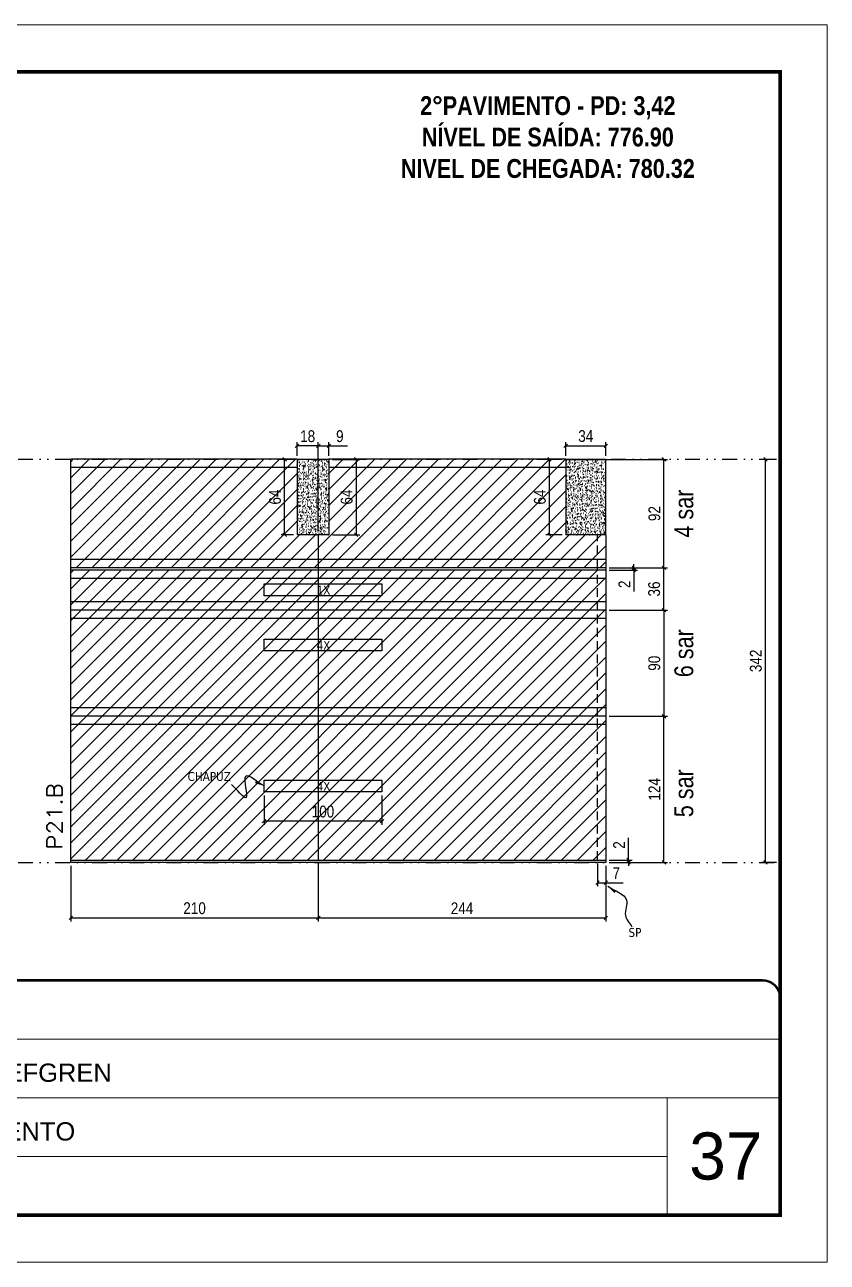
# Model space of a CAD drawing. Extents: x 14400 to 27878, y -21631 to 6985.
# Drawn here: x 15217 to 15898, y -4402 to -3352 of the extents above; entities that cross this region are included whole.
import ezdxf

# ---------------------------------------------------------------- set-up
doc = ezdxf.new("R2010")
doc.units = 0
for name, pattern in [('CONTINUO', [0]), ('DASHED', [0.75, 0.5, -0.25]), ('DIVIDE2', [0.625, 0.25, -0.125, 0, -0.125, 0, -0.125]), ('HIDDEN', [0.375, 0.25, -0.125])]:
    doc.linetypes.add(name, pattern=pattern)
for name, color, linetype, lineweight in [('CARIMBO', 255, 'Continuous', 9), ('Folhas', 255, 'Continuous', 9), ('Hachura', 251, 'Continuous', 9), ('SARRAFO DE PRESSAO', 251, 'DASHED', 9), ('Texto Seção', 7, 'Continuous', 15)]:
    doc.layers.add(name, color=color, linetype=linetype, lineweight=lineweight)
for name, color, linetype in [('COTA', 241, 'Continuous'), ('NOMENCLATURA', 7, 'Continuous'), ('Nível', 160, 'Continuous'), ('Painéis', 200, 'Continuous'), ('SARR_2.2x10', 60, 'Continuous'), ('SARR_2.2x7', 40, 'Continuous'), ('Sarrafo de Pressão', 42, 'HIDDEN'), ('texto', 7, 'Continuous')]:
    doc.layers.add(name, color=color, linetype=linetype)
doc.styles.add('ARIAL', font='arial.ttf')
doc.styles.add('ARIAL_NARROW', font='ARIALN.TTF', dxfattribs={"height": 0.2})
doc.styles.add('COTA TECNICA', font='techl___.ttf', dxfattribs={"height": 10})
doc.styles.add('COTA TECNICA-50', font='techl___.ttf', dxfattribs={"height": 10})
doc.styles.add('REGUA-120', font='ROMANS.shx', dxfattribs={"height": 15})
doc.styles.add('ROMANC', font='techb___.ttf', dxfattribs={"height": 2.5})
doc.styles.get("Standard").update_dxf_attribs({"font": 'arial.ttf'})
doc.dimstyles.new('COTA PAINEL-50', dxfattribs={"dimtxt": 10, "dimasz": 3, "dimexe": 3, "dimexo": 3, "dimgap": 3, "dimtad": 1, "dimdec": 1, "dimzin": 12, "dimdsep": 46, "dimtxsty": 'COTA TECNICA-50', "dimblk1": 'OBLIQUE', "dimblk2": 'OBLIQUE', "dimsah": 1, "dimcen": 0.9, "dimclrd": 4, "dimclre": 4, "dimclrt": 240, "dimadec": 1, "dimazin": 3, "dimtfac": 1, "dimtdec": 1, "dimtmove": 0, "dimatfit": 3, "dimfxl": 1, "dimtolj": 1, "dimtzin": 12, "dimarcsym": 0})
doc.dimstyles.new('PAINEL', dxfattribs={"dimtxt": 10, "dimasz": 3, "dimexe": 3, "dimexo": 3, "dimgap": 3, "dimtad": 1, "dimdec": 1, "dimzin": 12, "dimdsep": 46, "dimtxsty": 'COTA TECNICA', "dimblk1": 'OBLIQUE', "dimblk2": 'OBLIQUE', "dimsah": 1, "dimcen": 0.9, "dimclrd": 4, "dimclre": 4, "dimclrt": 240, "dimadec": 1, "dimazin": 3, "dimtfac": 1, "dimtdec": 1, "dimtmove": 0, "dimatfit": 3, "dimfxl": 1, "dimtolj": 1, "dimtzin": 12, "dimarcsym": 0})
doc.dimstyles.get("Standard").update_dxf_attribs({"dimtxt": 0.18, "dimasz": 0.18, "dimexe": 0.18, "dimexo": 0.0625, "dimgap": 0.09, "dimtad": 0, "dimtih": 1, "dimtoh": 1, "dimdec": 4, "dimzin": 0, "dimdsep": 46, "dimtxsty": 'Standard', "dimcen": 0.09, "dimadec": 0, "dimazin": 0, "dimtfac": 1, "dimtdec": 4, "dimtofl": 0, "dimtmove": 0, "dimatfit": 3, "dimfxl": 1, "dimtolj": 1, "dimtzin": 0, "dimarcsym": 0})
pattern_1 = [(50, (0, 1166.575), (5.4655401, -0.4781726), [0.5715, -6.2865]), (355, (0, 1166.575), (-1.0573026, 5.7317054), [0.4572, -5.0292175]), (100.451445, (0.4555, 1166.535), (4.4082374, 5.2535326), [0.4857003, -5.3427073]), (46.1842, (0, 1168.099), (8.1323712, -1.2612698), [0.85725, -9.42975]), (96.63556, (0.678, 1167.994), (7.122124, 7.4227837), [0.7285507, -8.0140682]), (351.18415, (0, 1168.099), (7.122124, 7.4227837), [0.685799, -7.543792]), (21, (0.762, 1167.718), (4.5484317, -3.067956), [0.5715, -6.2865]), (326, (0.762, 1167.718), (1.8540609, 5.525639), [0.4572, -5.0292]), (71.451445, (1.141, 1167.4624), (6.4024926, 2.457683), [0.4857003, -5.3426981]), (37.5, (0, 1166.5751), (0.0926581, 2.53665117), [0, -4.96824, 0, -5.1054, 0, -5.04825]), (7.5, (0, 1166.575), (2.00458988, 3.00541724), [0, -2.91084, 0, -4.85394, 0, -1.92405]), (327.5, (-1.6993, 1166.5751), (4.06771786, -0.17186232), [0, -1.905, 0, -5.9436, 0, -7.8867]), (317.5, (-2.4613, 1166.575), (4.44387544, 0.7627947), [0, -2.4765, 0, -3.94716, 0, -5.6007])]

# ---------------------------------------------------------------- blocks, each defined once
blk = doc.blocks.new('9999999999')
at = {"color": 30, "linetype": 'CONTINUO'}
for p, q in [((98564.6, 34379.6), (99584, 34379.6)), ((98564.6, 34329.8), (99488, 34329.8)), ((99584, 34329.8), (99488, 34329.8)), ((99488, 34329.8), (99488, 34230.2)), ((98564.6, 34280), (99488, 34280))]:
    blk.add_line(p, q, dxfattribs=at)
at = {"color": 30, "linetype": 'CONTINUO', "const_width": 2}
blk.add_lwpolyline([(99584, 34230.2), (99584, 34414.4, 0.414214), (99569, 34429.4), (98229, 34429.4, 0.414214), (98214, 34414.4), (98214, 34245.2, 0.414214), (98229, 34230.2), (99584, 34230.2)], format="xyb", dxfattribs=at)
at = {"layer": 'Folhas'}
blk.add_lwpolyline([(98139, 34190.2), (99624, 34190.2), (99624, 35240.2), (98139, 35240.2)], close=True, dxfattribs=at)
at = {"layer": 'Folhas', "color": 30, "const_width": 3}
blk.add_lwpolyline([(98214, 34230.2), (99584, 34230.2), (99584, 35200.2), (98214, 35200.2)], close=True, dxfattribs=at)
at = {"color": 7, "linetype": 'Continuous', "ltscale": 5, "style": 'ARIAL'}
for s, p in [('LEAF LOEFGREN', (98837.7, 34343.3)), ('2°PAVIMENTO', (98837.7, 34293.5))]:
    blk.add_text(s, height=15.483, dxfattribs=at).set_placement(p)
blk = doc.blocks.new('_Oblique')
at = {"color": 0, "linetype": 'ByBlock', "lineweight": -2}
blk.add_line((-0.5, -0.5), (0.5, 0.5), dxfattribs=at)
blk = doc.blocks.new('*D1210')
at = {"layer": 'COTA', "color": 4, "lineweight": -2, "transparency": 16777216}
for p, q in [((15703.5, -4064.2), (15703.5, -4083.4)), ((15710.5, -4066.2), (15710.5, -4083.4)), ((15703.5, -4080.4), (15710.5, -4080.4)), ((15710.5, -4080.4), (15725.2, -4080.4))]:
    blk.add_line(p, q, dxfattribs=at)
at = {"layer": 'Defpoints', "color": 0, "transparency": 16777216}
for p in [(15703.5, -4061.2), (15710.5, -4063.2), (15710.5, -4080.4)]:
    blk.add_point(p, dxfattribs=at)
at = {"layer": 'COTA', "color": 4, "lineweight": -2, "transparency": 16777216, "xscale": 3, "yscale": 3, "zscale": 3, "rotation": 180}
blk.add_blockref('_Oblique', (15703.5, -4080.4), dxfattribs=at)
at = {"layer": 'COTA', "color": 4, "lineweight": -2, "transparency": 16777216, "xscale": 3, "yscale": 3, "zscale": 3}
blk.add_blockref('_Oblique', (15710.5, -4080.4), dxfattribs=at)
at = {"layer": 'COTA', "color": 240, "transparency": 16777216, "insert": (15719.4, -4072.3), "char_height": 10, "attachment_point": 5, "style": 'COTA TECNICA-50'}
blk.add_mtext('\\A1;7', dxfattribs=at)
blk = doc.blocks.new('*D1211')
at = {"layer": 'COTA', "color": 4, "lineweight": -2, "transparency": 16777216}
for p, q in [((15729.8, -4061.2), (15729.8, -4042.4)), ((15713.5, -4061.2), (15732.8, -4061.2)), ((15713.5, -4063.2), (15732.8, -4063.2)), ((15729.8, -4063.2), (15729.8, -4061.2)), ((15729.8, -4063.2), (15729.8, -4066.2))]:
    blk.add_line(p, q, dxfattribs=at)
at = {"layer": 'Defpoints', "color": 0, "transparency": 16777216}
for p in [(15710.5, -4061.2), (15710.5, -4063.2), (15729.8, -4063.2)]:
    blk.add_point(p, dxfattribs=at)
at = {"layer": 'COTA', "color": 4, "lineweight": -2, "transparency": 16777216, "xscale": 3, "yscale": 3, "zscale": 3}
for p, rotation in [((15729.8, -4061.2), 270), ((15729.8, -4063.2), 90)]:
    blk.add_blockref('_Oblique', p, dxfattribs=dict(at, rotation=rotation))
at = {"layer": 'COTA', "color": 240, "transparency": 16777216, "insert": (15721.8, -4048.4), "char_height": 10, "attachment_point": 5, "rotation": 90, "style": 'COTA TECNICA-50'}
blk.add_mtext('\\A1;2', dxfattribs=at)
blk = doc.blocks.new('*D1227')
at = {"layer": 'COTA', "color": 4, "linetype": 'ByBlock', "lineweight": -2, "transparency": 16777216}
for p, q in [((15420.5, -4006.3), (15420.5, -4031.2)), ((15520.5, -4006.3), (15520.5, -4031.2)), ((15520.5, -4028.2), (15420.5, -4028.2))]:
    blk.add_line(p, q, dxfattribs=at)
at = {"layer": 'Defpoints', "color": 0, "linetype": 'ByBlock', "transparency": 16777216}
for p in [(15420.5, -4003.3), (15520.5, -4003.3), (15420.5, -4028.2)]:
    blk.add_point(p, dxfattribs=at)
at = {"layer": 'COTA', "color": 4, "linetype": 'ByBlock', "lineweight": -2, "transparency": 16777216, "xscale": 3, "yscale": 3, "zscale": 3, "rotation": 180}
blk.add_blockref('_Oblique', (15420.5, -4028.2), dxfattribs=at)
at = {"layer": 'COTA', "color": 4, "linetype": 'ByBlock', "lineweight": -2, "transparency": 16777216, "xscale": 3, "yscale": 3, "zscale": 3}
blk.add_blockref('_Oblique', (15520.5, -4028.2), dxfattribs=at)
at = {"layer": 'COTA', "color": 240, "linetype": 'ByBlock', "transparency": 16777216, "insert": (15470.5, -4020.1), "char_height": 10, "attachment_point": 5, "style": 'COTA TECNICA'}
blk.add_mtext('\\A1;100', dxfattribs=at)
blk = doc.blocks.new('*D1228')
at = {"layer": 'COTA', "color": 4, "lineweight": -2, "transparency": 16777216}
for p, q in [((15256.5, -4066.2), (15256.5, -4113.2)), ((15466.5, -4064.2), (15466.5, -4113.2)), ((15256.5, -4110.2), (15466.5, -4110.2))]:
    blk.add_line(p, q, dxfattribs=at)
at = {"layer": 'Defpoints', "color": 0, "transparency": 16777216}
for p in [(15256.5, -4063.2), (15466.5, -4061.2), (15466.5, -4110.2)]:
    blk.add_point(p, dxfattribs=at)
at = {"layer": 'COTA', "color": 4, "lineweight": -2, "transparency": 16777216, "xscale": 3, "yscale": 3, "zscale": 3, "rotation": 180}
blk.add_blockref('_Oblique', (15256.5, -4110.2), dxfattribs=at)
at = {"layer": 'COTA', "color": 4, "lineweight": -2, "transparency": 16777216, "xscale": 3, "yscale": 3, "zscale": 3}
blk.add_blockref('_Oblique', (15466.5, -4110.2), dxfattribs=at)
at = {"layer": 'COTA', "color": 240, "transparency": 16777216, "insert": (15361.5, -4102.1), "char_height": 10, "attachment_point": 5, "style": 'COTA TECNICA'}
blk.add_mtext('\\A1;210', dxfattribs=at)
blk = doc.blocks.new('*D1229')
at = {"layer": 'COTA', "color": 4, "lineweight": -2, "transparency": 16777216}
for p, q in [((15466.5, -4064.2), (15466.5, -4113.2)), ((15710.5, -4066.2), (15710.5, -4113.2)), ((15466.5, -4110.2), (15710.5, -4110.2))]:
    blk.add_line(p, q, dxfattribs=at)
at = {"layer": 'Defpoints', "color": 0, "transparency": 16777216}
for p in [(15466.5, -4061.2), (15710.5, -4063.2), (15710.5, -4110.2)]:
    blk.add_point(p, dxfattribs=at)
at = {"layer": 'COTA', "color": 4, "lineweight": -2, "transparency": 16777216, "xscale": 3, "yscale": 3, "zscale": 3, "rotation": 180}
blk.add_blockref('_Oblique', (15466.5, -4110.2), dxfattribs=at)
at = {"layer": 'COTA', "color": 4, "lineweight": -2, "transparency": 16777216, "xscale": 3, "yscale": 3, "zscale": 3}
blk.add_blockref('_Oblique', (15710.5, -4110.2), dxfattribs=at)
at = {"layer": 'COTA', "color": 240, "transparency": 16777216, "insert": (15588.5, -4102.1), "char_height": 10, "attachment_point": 5, "style": 'COTA TECNICA'}
blk.add_mtext('\\A1;244', dxfattribs=at)
blk = doc.blocks.new('*D1240')
at = {"layer": 'COTA', "color": 4, "lineweight": -2, "transparency": 16777216}
for p, q in [((15713.5, -3939.2), (15762.9, -3939.2)), ((15759.9, -4063.2), (15759.9, -3939.2)), ((15713.5, -4063.2), (15762.9, -4063.2))]:
    blk.add_line(p, q, dxfattribs=at)
at = {"layer": 'Defpoints', "color": 0, "transparency": 16777216}
for p in [(15710.5, -3939.2), (15759.9, -3939.2), (15710.5, -4063.2)]:
    blk.add_point(p, dxfattribs=at)
at = {"layer": 'COTA', "color": 4, "lineweight": -2, "transparency": 16777216, "xscale": 3, "yscale": 3, "zscale": 3}
for p, rotation in [((15759.9, -3939.2), 90), ((15759.9, -4063.2), 270)]:
    blk.add_blockref('_Oblique', p, dxfattribs=dict(at, rotation=rotation))
at = {"layer": 'COTA', "color": 240, "transparency": 16777216, "insert": (15751.8, -4001.2), "char_height": 10, "attachment_point": 5, "rotation": 90, "style": 'COTA TECNICA'}
blk.add_mtext('\\A1;124', dxfattribs=at)
blk = doc.blocks.new('*D1241')
at = {"layer": 'COTA', "color": 4, "lineweight": -2, "transparency": 16777216}
for p, q in [((15679.5, -3721.2), (15762.9, -3721.2)), ((15759.9, -3813.2), (15759.9, -3721.2)), ((15713.5, -3813.2), (15762.9, -3813.2))]:
    blk.add_line(p, q, dxfattribs=at)
at = {"layer": 'Defpoints', "color": 0, "transparency": 16777216}
for p in [(15676.5, -3721.2), (15759.9, -3721.2), (15710.5, -3813.2)]:
    blk.add_point(p, dxfattribs=at)
at = {"layer": 'COTA', "color": 4, "lineweight": -2, "transparency": 16777216, "xscale": 3, "yscale": 3, "zscale": 3}
for p, rotation in [((15759.9, -3721.2), 90), ((15759.9, -3813.2), 270)]:
    blk.add_blockref('_Oblique', p, dxfattribs=dict(at, rotation=rotation))
at = {"layer": 'COTA', "color": 240, "transparency": 16777216, "insert": (15751.8, -3767.2), "char_height": 10, "attachment_point": 5, "rotation": 90, "style": 'COTA TECNICA'}
blk.add_mtext('\\A1;92', dxfattribs=at)
blk = doc.blocks.new('*D1242')
at = {"layer": 'COTA', "color": 4, "lineweight": -2, "transparency": 16777216}
for p, q in [((15676.5, -3718.2), (15676.5, -3706.7)), ((15676.5, -3709.7), (15710.5, -3709.7)), ((15710.5, -3718.2), (15710.5, -3706.7))]:
    blk.add_line(p, q, dxfattribs=at)
at = {"layer": 'Defpoints', "color": 0, "transparency": 16777216}
for p in [(15710.5, -3709.7), (15676.5, -3721.2), (15710.5, -3721.2)]:
    blk.add_point(p, dxfattribs=at)
at = {"layer": 'COTA', "color": 4, "lineweight": -2, "transparency": 16777216, "xscale": 3, "yscale": 3, "zscale": 3, "rotation": 180}
blk.add_blockref('_Oblique', (15676.5, -3709.7), dxfattribs=at)
at = {"layer": 'COTA', "color": 4, "lineweight": -2, "transparency": 16777216, "xscale": 3, "yscale": 3, "zscale": 3}
blk.add_blockref('_Oblique', (15710.5, -3709.7), dxfattribs=at)
at = {"layer": 'COTA', "color": 240, "transparency": 16777216, "insert": (15693.5, -3701.5), "char_height": 10, "attachment_point": 5, "style": 'COTA TECNICA'}
blk.add_mtext('\\A1;34', dxfattribs=at)
blk = doc.blocks.new('*D1243')
at = {"layer": 'COTA', "color": 4, "lineweight": -2, "transparency": 16777216}
for p, q in [((15673.5, -3721.2), (15659.7, -3721.2)), ((15662.7, -3785.2), (15662.7, -3721.2)), ((15673.5, -3785.2), (15659.7, -3785.2))]:
    blk.add_line(p, q, dxfattribs=at)
at = {"layer": 'Defpoints', "color": 0, "transparency": 16777216}
for p in [(15662.7, -3721.2), (15676.5, -3721.2), (15676.5, -3785.2)]:
    blk.add_point(p, dxfattribs=at)
at = {"layer": 'COTA', "color": 4, "lineweight": -2, "transparency": 16777216, "xscale": 3, "yscale": 3, "zscale": 3}
for p, rotation in [((15662.7, -3721.2), 90), ((15662.7, -3785.2), 270)]:
    blk.add_blockref('_Oblique', p, dxfattribs=dict(at, rotation=rotation))
at = {"layer": 'COTA', "color": 240, "transparency": 16777216, "insert": (15654.6, -3753.2), "char_height": 10, "attachment_point": 5, "rotation": 90, "style": 'COTA TECNICA'}
blk.add_mtext('\\A1;64', dxfattribs=at)
blk = doc.blocks.new('*D1244')
at = {"layer": 'COTA', "color": 4, "lineweight": -2, "transparency": 16777216}
for p, q in [((15445.5, -3721.2), (15434.9, -3721.2)), ((15437.9, -3785.2), (15437.9, -3721.2)), ((15445.5, -3785.2), (15434.9, -3785.2))]:
    blk.add_line(p, q, dxfattribs=at)
at = {"layer": 'Defpoints', "color": 0, "transparency": 16777216}
for p in [(15437.9, -3721.2), (15448.5, -3721.2), (15448.5, -3785.2)]:
    blk.add_point(p, dxfattribs=at)
at = {"layer": 'COTA', "color": 4, "lineweight": -2, "transparency": 16777216, "xscale": 3, "yscale": 3, "zscale": 3}
for p, rotation in [((15437.9, -3721.2), 90), ((15437.9, -3785.2), 270)]:
    blk.add_blockref('_Oblique', p, dxfattribs=dict(at, rotation=rotation))
at = {"layer": 'COTA', "color": 240, "transparency": 16777216, "insert": (15429.8, -3753.2), "char_height": 10, "attachment_point": 5, "rotation": 90, "style": 'COTA TECNICA'}
blk.add_mtext('\\A1;64', dxfattribs=at)
blk = doc.blocks.new('*D1245')
at = {"layer": 'COTA', "color": 4, "lineweight": -2, "transparency": 16777216}
for p, q in [((15448.5, -3718.2), (15448.5, -3706.7)), ((15466.5, -3709.7), (15448.5, -3709.7)), ((15466.5, -3782.2), (15466.5, -3706.7))]:
    blk.add_line(p, q, dxfattribs=at)
at = {"layer": 'Defpoints', "color": 0, "transparency": 16777216}
for p in [(15448.5, -3709.7), (15448.5, -3721.2), (15466.5, -3785.2)]:
    blk.add_point(p, dxfattribs=at)
at = {"layer": 'COTA', "color": 4, "lineweight": -2, "transparency": 16777216, "xscale": 3, "yscale": 3, "zscale": 3, "rotation": 180}
blk.add_blockref('_Oblique', (15448.5, -3709.7), dxfattribs=at)
at = {"layer": 'COTA', "color": 4, "lineweight": -2, "transparency": 16777216, "xscale": 3, "yscale": 3, "zscale": 3}
blk.add_blockref('_Oblique', (15466.5, -3709.7), dxfattribs=at)
at = {"layer": 'COTA', "color": 240, "transparency": 16777216, "insert": (15457.5, -3701.6), "char_height": 10, "attachment_point": 5, "style": 'COTA TECNICA'}
blk.add_mtext('\\A1;18', dxfattribs=at)
blk = doc.blocks.new('*D1246')
at = {"layer": 'COTA', "color": 4, "lineweight": -2, "transparency": 16777216}
for p, q in [((15466.5, -3782.2), (15466.5, -3706.7)), ((15466.5, -3709.7), (15475.5, -3709.7)), ((15475.5, -3718.2), (15475.5, -3706.7)), ((15475.5, -3709.7), (15491.2, -3709.7))]:
    blk.add_line(p, q, dxfattribs=at)
at = {"layer": 'Defpoints', "color": 0, "transparency": 16777216}
for p in [(15475.5, -3709.7), (15475.5, -3721.2), (15466.5, -3785.2)]:
    blk.add_point(p, dxfattribs=at)
at = {"layer": 'COTA', "color": 4, "lineweight": -2, "transparency": 16777216, "xscale": 3, "yscale": 3, "zscale": 3, "rotation": 180}
blk.add_blockref('_Oblique', (15466.5, -3709.7), dxfattribs=at)
at = {"layer": 'COTA', "color": 4, "lineweight": -2, "transparency": 16777216, "xscale": 3, "yscale": 3, "zscale": 3}
blk.add_blockref('_Oblique', (15475.5, -3709.7), dxfattribs=at)
at = {"layer": 'COTA', "color": 240, "transparency": 16777216, "insert": (15484.8, -3701.6), "char_height": 10, "attachment_point": 5, "style": 'COTA TECNICA'}
blk.add_mtext('\\A1;9', dxfattribs=at)
blk = doc.blocks.new('*D1247')
at = {"layer": 'COTA', "color": 4, "lineweight": -2, "transparency": 16777216}
for p, q in [((15478.5, -3721.2), (15501.7, -3721.2)), ((15498.7, -3721.2), (15498.7, -3785.2)), ((15478.5, -3785.2), (15501.7, -3785.2))]:
    blk.add_line(p, q, dxfattribs=at)
at = {"layer": 'Defpoints', "color": 0, "transparency": 16777216}
for p in [(15475.5, -3721.2), (15475.5, -3785.2), (15498.7, -3785.2)]:
    blk.add_point(p, dxfattribs=at)
at = {"layer": 'COTA', "color": 4, "lineweight": -2, "transparency": 16777216, "xscale": 3, "yscale": 3, "zscale": 3}
for p, rotation in [((15498.7, -3721.2), 90), ((15498.7, -3785.2), 270)]:
    blk.add_blockref('_Oblique', p, dxfattribs=dict(at, rotation=rotation))
at = {"layer": 'COTA', "color": 240, "transparency": 16777216, "insert": (15490.6, -3753.2), "char_height": 10, "attachment_point": 5, "rotation": 90, "style": 'COTA TECNICA'}
blk.add_mtext('\\A1;64', dxfattribs=at)
blk = doc.blocks.new('*D1338')
at = {"layer": 'COTA', "color": 4, "lineweight": -2, "transparency": 16777216}
for p, q in [((15713.5, -3849.2), (15762.9, -3849.2)), ((15759.9, -3849.2), (15759.9, -3939.2)), ((15713.5, -3939.2), (15762.9, -3939.2))]:
    blk.add_line(p, q, dxfattribs=at)
at = {"layer": 'Defpoints', "color": 0, "transparency": 16777216}
for p in [(15710.5, -3849.2), (15710.5, -3939.2), (15759.9, -3939.2)]:
    blk.add_point(p, dxfattribs=at)
at = {"layer": 'COTA', "color": 4, "lineweight": -2, "transparency": 16777216, "xscale": 3, "yscale": 3, "zscale": 3}
for p, rotation in [((15759.9, -3849.2), 90), ((15759.9, -3939.2), 270)]:
    blk.add_blockref('_Oblique', p, dxfattribs=dict(at, rotation=rotation))
at = {"layer": 'COTA', "color": 240, "transparency": 16777216, "insert": (15751.7, -3894.2), "char_height": 10, "attachment_point": 5, "rotation": 90, "style": 'COTA TECNICA'}
blk.add_mtext('\\A1;90', dxfattribs=at)
blk = doc.blocks.new('*D2030')
at = {"layer": 'COTA', "color": 4, "lineweight": -2, "transparency": 16777216}
for p, q in [((15855.5, -3721.2), (15843.1, -3721.2)), ((15846.1, -4063.2), (15846.1, -3721.2)), ((15855.5, -4063.2), (15843.1, -4063.2))]:
    blk.add_line(p, q, dxfattribs=at)
at = {"layer": 'Defpoints', "color": 0, "transparency": 16777216}
for p in [(15846.1, -3721.2), (15858.5, -3721.2), (15858.5, -4063.2)]:
    blk.add_point(p, dxfattribs=at)
at = {"layer": 'COTA', "color": 4, "lineweight": -2, "transparency": 16777216, "xscale": 3, "yscale": 3, "zscale": 3}
for p, rotation in [((15846.1, -3721.2), 90), ((15846.1, -4063.2), 270)]:
    blk.add_blockref('_Oblique', p, dxfattribs=dict(at, rotation=rotation))
at = {"layer": 'COTA', "color": 240, "transparency": 16777216, "insert": (15837.9, -3892.2), "char_height": 10, "attachment_point": 5, "rotation": 90, "style": 'COTA TECNICA'}
blk.add_mtext('\\A1;342', dxfattribs=at)
blk = doc.blocks.new('*D2036')
at = {"layer": 'COTA', "color": 4, "lineweight": -2, "transparency": 16777216}
for p, q in [((15713.5, -3813.2), (15762.9, -3813.2)), ((15759.9, -3849.2), (15759.9, -3813.2)), ((15713.5, -3849.2), (15762.9, -3849.2))]:
    blk.add_line(p, q, dxfattribs=at)
at = {"layer": 'Defpoints', "color": 0, "transparency": 16777216}
for p in [(15710.5, -3813.2), (15759.9, -3813.2), (15710.5, -3849.2)]:
    blk.add_point(p, dxfattribs=at)
at = {"layer": 'COTA', "color": 4, "lineweight": -2, "transparency": 16777216, "xscale": 3, "yscale": 3, "zscale": 3}
for p, rotation in [((15759.9, -3813.2), 90), ((15759.9, -3849.2), 270)]:
    blk.add_blockref('_Oblique', p, dxfattribs=dict(at, rotation=rotation))
at = {"layer": 'COTA', "color": 240, "transparency": 16777216, "insert": (15751.6, -3831.2), "char_height": 10, "attachment_point": 5, "rotation": 90, "style": 'COTA TECNICA'}
blk.add_mtext('\\A1;36', dxfattribs=at)
blk = doc.blocks.new('*D2361')
at = {"layer": 'COTA', "color": 4, "lineweight": -2, "transparency": 16777216}
for p, q in [((15734.3, -3813.2), (15734.3, -3810.2)), ((15713.5, -3813.2), (15737.3, -3813.2)), ((15713.5, -3815.2), (15737.3, -3815.2)), ((15734.3, -3813.2), (15734.3, -3815.2)), ((15734.3, -3815.2), (15734.3, -3833.3))]:
    blk.add_line(p, q, dxfattribs=at)
at = {"layer": 'Defpoints', "color": 0, "transparency": 16777216}
for p in [(15710.5, -3813.2), (15710.5, -3815.2), (15734.3, -3815.2)]:
    blk.add_point(p, dxfattribs=at)
at = {"layer": 'COTA', "color": 4, "lineweight": -2, "transparency": 16777216, "xscale": 3, "yscale": 3, "zscale": 3}
for p, rotation in [((15734.3, -3813.2), 270), ((15734.3, -3815.2), 90)]:
    blk.add_blockref('_Oblique', p, dxfattribs=dict(at, rotation=rotation))
at = {"layer": 'COTA', "color": 240, "transparency": 16777216, "insert": (15726.3, -3827.2), "char_height": 10, "attachment_point": 5, "rotation": 90, "style": 'COTA TECNICA'}
blk.add_mtext('\\A1;2', dxfattribs=at)

msp = doc.modelspace()

# ---------------------------------------------------------------- hatches: boundary and pattern name
at = {"layer": 'COTA'}
h = msp.add_hatch(dxfattribs=at)
h.set_pattern_fill('AR-CONC', color=256, scale=0.03)
h.set_pattern_definition(pattern_1)
h.paths.add_polyline_path([(15448.49, -3785.17), (15475.49, -3785.17), (15475.49, -3721.17), (15448.49, -3721.17)])
h = msp.add_hatch(dxfattribs=at)
h.set_pattern_fill('AR-CONC', color=256, scale=0.03)
h.set_pattern_definition(pattern_1)
h.paths.add_polyline_path([(15676.49, -3785.17), (15710.49, -3785.17), (15710.49, -3721.17), (15676.49, -3721.17)])
at = {"layer": 'Hachura', "linetype": 'ByBlock'}
h = msp.add_hatch(dxfattribs=at)
h.set_pattern_fill('ANSI31', color=256, scale=3)
h.paths.add_polyline_path([(14585.75, -3831.17), (14585.75, -3939.17), (14823.75, -3939.17), (14823.75, -3831.17)])
h.paths.add_polyline_path([(14585.75, -3939.17), (14585.75, -4061.17), (14823.75, -4061.17), (14823.75, -3939.17)])
h.paths.add_polyline_path([(14823.75, -3939.17), (14823.75, -4061.17), (15067.75, -4061.17), (15067.75, -3939.17)])
h.paths.add_polyline_path([(15067.75, -3939.17), (15067.75, -3831.17), (14823.75, -3831.17), (14823.75, -3939.17)])
h.paths.add_polyline_path([(15466.49, -3939.17), (15466.49, -3849.17), (15256.49, -3849.17), (15256.49, -3939.17)])
h.paths.add_polyline_path([(15710.49, -3939.17), (15710.49, -3849.17), (15466.49, -3849.17), (15466.49, -3939.17)])
h.paths.add_polyline_path([(15475.49, -3721.17), (15475.49, -3785.17), (15466.49, -3785.17), (15466.49, -3813.17), (15710.49, -3813.17), (15710.49, -3785.17), (15676.49, -3785.17), (15676.49, -3721.17)])
h.paths.add_polyline_path([(15256.49, -3721.17), (15256.49, -3813.17), (15466.49, -3813.17), (15466.49, -3785.17), (15448.49, -3785.17), (15448.49, -3721.17)])
h.paths.add_polyline_path([(15256.49, -3939.17), (15256.49, -4061.17), (15466.49, -4061.17), (15466.49, -3939.17)])
h.paths.add_polyline_path([(15466.49, -3939.17), (15466.49, -4061.17), (15710.49, -4061.17), (15710.49, -3939.17)])
h = msp.add_hatch(dxfattribs=at)
h.set_pattern_fill('ANSI31', color=256, scale=3)
h.paths.add_polyline_path([(14823.75, -3721.17), (14619.75, -3721.17), (14619.75, -3785.17), (14823.75, -3785.17)])
h.paths.add_polyline_path([(14823.75, -3787.17), (14585.75, -3787.17), (14585.75, -3831.17), (14823.75, -3831.17)])
h.paths.add_polyline_path([(15067.75, -3787.17), (14823.75, -3787.17), (14823.75, -3831.17), (15067.75, -3831.17)])
h.paths.add_polyline_path([(15466.49, -3815.17), (15256.49, -3815.17), (15256.49, -3849.17), (15466.49, -3849.17)])
h.paths.add_polyline_path([(15710.49, -3815.17), (15466.49, -3815.17), (15466.49, -3849.17), (15710.49, -3849.17)])

# ---------------------------------------------------------------- linework, layer by layer
at = {"layer": 'COTA'}
for p in [(15676.49, -3721.17), (15710.49, -3785.17)]:
    msp.add_line(p, (15710.49, -3721.17), dxfattribs=at)
at = {"layer": 'Nível', "color": 4, "linetype": 'DIVIDE2', "ltscale": 50}
for p, q in [((14488.47, -3721.17), (15858.47, -3721.17)), ((14488.47, -4063.17), (15858.47, -4063.17))]:
    msp.add_line(p, q, dxfattribs=at)
at = {"layer": 'Painéis'}
for p, q in [((15256.49, -4061.17), (15256.49, -3721.17)), ((15448.49, -3721.17), (15256.49, -3721.17)), ((15448.49, -3721.17), (15448.49, -3785.17)), ((15448.49, -3721.17), (15475.49, -3721.17)), ((15475.49, -3721.17), (15475.49, -3785.17)), ((15676.49, -3721.17), (15475.49, -3721.17)), ((15676.49, -3721.17), (15676.49, -3785.17)), ((15475.49, -3785.17), (15448.49, -3785.17)), ((15466.49, -3785.17), (15466.49, -4061.17)), ((15710.49, -3785.17), (15676.49, -3785.17)), ((15710.49, -3785.17), (15710.49, -4061.17)), ((15710.49, -3813.17), (15256.49, -3813.17)), ((15710.49, -3815.17), (15256.49, -3815.17)), ((15710.49, -3849.17), (15256.49, -3849.17)), ((15710.49, -3939.17), (15256.49, -3939.17))]:
    msp.add_line(p, q, dxfattribs=at)
msp.add_lwpolyline([(15256.49, -4061.17), (15710.49, -4061.17), (15710.49, -4063.17), (15256.49, -4063.17)], close=True, dxfattribs=at)
at = {"layer": 'SARR_2.2x10'}
for points in [[(15420.49, -3826.96), (15520.49, -3826.96), (15520.49, -3836.96), (15420.49, -3836.96)], [(15420.49, -3873.71), (15520.49, -3873.71), (15520.49, -3883.71), (15420.49, -3883.71)], [(15420.49, -3993.32), (15520.49, -3993.32), (15520.49, -4003.32), (15420.49, -4003.32)]]:
    msp.add_lwpolyline(points, close=True, dxfattribs=at)
at = {"layer": 'SARR_2.2x7'}
for p, q in [((15448.49, -3728.17), (15256.49, -3728.17)), ((15676.49, -3728.17), (15475.49, -3728.17)), ((15466.49, -3806.17), (15256.49, -3806.17)), ((15710.49, -3806.17), (15466.49, -3806.17)), ((15466.49, -3822.17), (15256.49, -3822.17)), ((15710.49, -3822.17), (15466.49, -3822.17)), ((15466.49, -3842.17), (15256.49, -3842.17)), ((15710.49, -3842.17), (15466.49, -3842.17)), ((15466.49, -3856.17), (15256.49, -3856.17)), ((15710.49, -3856.17), (15466.49, -3856.17)), ((15466.49, -3932.17), (15256.49, -3932.17)), ((15710.49, -3932.17), (15466.49, -3932.17)), ((15466.49, -3946.17), (15256.49, -3946.17)), ((15710.49, -3946.17), (15466.49, -3946.17))]:
    msp.add_line(p, q, dxfattribs=at)
at = {"layer": 'Sarrafo de Pressão', "ltscale": 30}
for p, q in [((15703.49, -3813.17), (15703.49, -3785.17)), ((15703.49, -3849.17), (15703.49, -3813.17)), ((15703.49, -3939.17), (15703.49, -3849.17)), ((15703.49, -4061.17), (15703.49, -3939.17))]:
    msp.add_line(p, q, dxfattribs=at)

# ---------------------------------------------------------------- block references
at = {"layer": 'SARRAFO DE PRESSAO', "color": 6, "linetype": 'ByBlock'}
msp.add_blockref('9999999999', (-83725.51, -38592.65), dxfattribs=at)

# ---------------------------------------------------------------- texts
at = {"layer": 'CARIMBO', "style": 'ARIAL'}
msp.add_text('37', height=40, dxfattribs=at).set_placement((15781.33, -4332.3))
at = {"layer": 'NOMENCLATURA', "style": 'ARIAL_NARROW'}
for s, p in [('4 sar', (15784.74, -3787.59)), ('6 sar', (15784.74, -3906.07)), ('5 sar', (15784.74, -4024.84))]:
    msp.add_text(s, height=16, rotation=90, dxfattribs=at).set_placement(p)
at = {"layer": 'NOMENCLATURA', "color": 2, "insert": (15661.31, -3386.39), "char_height": 16, "attachment_point": 2, "style": 'ROMANC'}
msp.add_mtext_dynamic_manual_height_columns('\\P2°PAVIMENTO - PD: 3,42\\PNÍVEL DE SAÍDA: 776.90\\PNIVEL DE CHEGADA: 780.32', width=432.3511, gutter_width=1, heights=[0], dxfattribs=at)
at = {"layer": 'texto', "color": 0, "char_height": 7.5, "attachment_point": 5}
for s, insert in [('{\\fTahoma|b0|i0|c0|p34;\\C4;1X}', (15470.89, -3832.25)), ('{\\fTahoma|b0|i0|c0|p34;\\C4;4X}', (15470.89, -3879)), ('{\\fTahoma|b0|i0|c0|p34;\\C4;CHAPUZ}', (15373.94, -3990.31)), ('{\\fTahoma|b0|i0|c0|p34;\\C4;4X}', (15470.89, -3998.62)), ('{\\fTahoma|b0|i0|c0|p34;\\C4;SP}', (15735.27, -4122.66))]:
    msp.add_mtext(s, dxfattribs=dict(at, insert=insert))
at = {"layer": 'Texto Seção', "style": 'REGUA-120', "width": 1.1}
msp.add_text('P21.B', height=13, rotation=90, dxfattribs=at).set_placement((15249.24, -4052.4))

# ---------------------------------------------------------------- dimensions: what is measured, and where the dimension line sits
at = {"layer": 'COTA'}
for base, p1, p2, dimstyle, picture, middle in [((15448.49, -3709.72), (15466.49, -3785.17), (15448.49, -3721.17), 'PAINEL', '*D1245', (15457.49, -3701.63)), ((15475.49, -3709.72), (15466.49, -3785.17), (15475.49, -3721.17), 'PAINEL', '*D1246', (15484.83, -3701.63)), ((15710.49, -3709.72), (15676.49, -3721.17), (15710.49, -3721.17), 'PAINEL', '*D1242', (15693.49, -3701.5)), ((15466.49, -4110.2), (15256.49, -4063.17), (15466.49, -4061.17), 'PAINEL', '*D1228', (15361.49, -4102.09)), ((15710.49, -4080.41), (15703.49, -4061.17), (15710.49, -4063.17), 'COTA PAINEL-50', '*D1210', (15719.36, -4072.33))]:
    dim = msp.add_linear_dim(base=base, p1=p1, p2=p2, dimstyle=dimstyle, dxfattribs=at)
    dim.commit()
    dim.dimension.update_dxf_attribs({"geometry": picture, "text_midpoint": middle})
for base, p1, p2, picture, middle in [((15437.86, -3721.17), (15448.49, -3785.17), (15448.49, -3721.17), '*D1244', (15429.76, -3753.17)), ((15498.68, -3785.17), (15475.49, -3721.17), (15475.49, -3785.17), '*D1247', (15490.58, -3753.17)), ((15662.73, -3721.17), (15676.49, -3785.17), (15676.49, -3721.17), '*D1243', (15654.63, -3753.17)), ((15759.86, -3721.17), (15710.49, -3813.17), (15676.49, -3721.17), '*D1241', (15751.77, -3767.17)), ((15846.09, -3721.17), (15858.47, -4063.17), (15858.47, -3721.17), '*D2030', (15837.87, -3892.17)), ((15734.26, -3815.17), (15710.49, -3813.17), (15710.49, -3815.17), '*D2361', (15726.26, -3827.22)), ((15759.86, -3813.17), (15710.49, -3849.17), (15710.49, -3813.17), '*D2036', (15751.64, -3831.17)), ((15759.86, -3939.17), (15710.49, -3849.17), (15710.49, -3939.17), '*D1338', (15751.73, -3894.17)), ((15759.86, -3939.17), (15710.49, -4063.17), (15710.49, -3939.17), '*D1240', (15751.79, -4001.17))]:
    dim = msp.add_linear_dim(base=base, p1=p1, p2=p2, angle=90, dimstyle='PAINEL', dxfattribs=at)
    dim.commit()
    dim.dimension.update_dxf_attribs({"geometry": picture, "text_midpoint": middle})
at = {"layer": 'COTA', "linetype": 'ByBlock'}
dim = msp.add_linear_dim(base=(15420.49, -4028.25), p1=(15520.49, -4003.32), p2=(15420.49, -4003.32), dimstyle='PAINEL', dxfattribs=at)
dim.commit()
dim.dimension.update_dxf_attribs({"geometry": '*D1227', "text_midpoint": (15470.49, -4020.15)})
at = {"layer": 'COTA'}
dim = msp.add_linear_dim(base=(15729.75, -4063.17), p1=(15710.49, -4061.17), p2=(15710.49, -4063.17), angle=90, dimstyle='COTA PAINEL-50', dxfattribs=at)
dim.commit()
dim.dimension.update_dxf_attribs({"geometry": '*D1211', "text_midpoint": (15729.75, -4048.42), "dimtype": 160})
dim = msp.add_linear_dim(base=(15710.49, -4110.2), p1=(15466.49, -4061.17), p2=(15710.49, -4063.17), dimstyle='PAINEL', override={"dimtmove": 1}, dxfattribs=at)
dim.commit()
dim.dimension.update_dxf_attribs({"geometry": '*D1229', "text_midpoint": (15588.49, -4102.12)})

# ---------------------------------------------------------------- leaders
at = {"layer": 'COTA', "path_type": 1}
for points in [[(15420.49, -3998.32), (15404.71, -3990.31), (15405.29, -4008.18), (15392.86, -3997.04)], [(15712.32, -4083.35), (15728.11, -4095.18), (15727.18, -4108.19), (15732.74, -4117.97)]]:
    msp.add_leader(points, dimstyle='Standard', override={"dimasz": 8}, dxfattribs=at)

doc.saveas('drawing.dxf')
